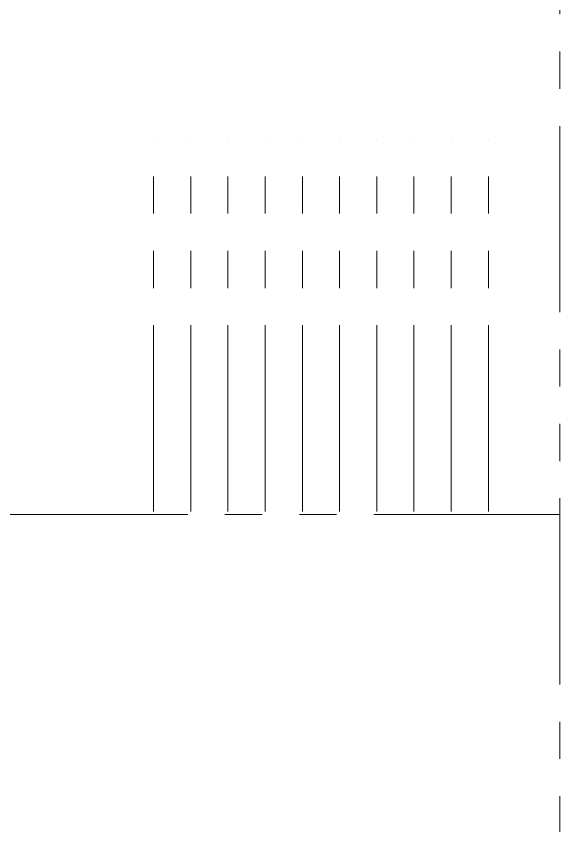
# Model space of a CAD drawing. Header units: inches. Extents: x 0 to 157513, y -28488 to 35640.
# Drawn here: x 10690 to 12151, y 16014 to 18189 of the extents above; entities that cross this region are included whole.
import ezdxf

# ---------------------------------------------------------------- set-up
doc = ezdxf.new("R2010")
doc.units = ezdxf.units.IN
doc.header["$LTSCALE"] = 400
doc.header["$MEASUREMENT"] = 0
doc.linetypes.add('PHANTOM', pattern=[2.5, 1.25, -0.25, 0.25, -0.25, 0.25, -0.25])
doc.layers.add('BF', color=8, linetype='PHANTOM')
doc.layers.add('BF STR', color=8, linetype='PHANTOM', lineweight=5)

# ---------------------------------------------------------------- blocks, each defined once
blk = doc.blocks.new('611bf4 strgaele')
at = {"layer": 'BF STR'}
for p, q in [((-267699.8294116748, 36898.13247427298, -169.378960908881), (-267699.8294116748, 29112.47711286694, -169.378960908881)), ((-268791.8422431403, 30862.85836552191), (-268791.8422431403, 31862.93781370879)), ((-268691.8422431403, 30862.85836552191), (-268691.8422431403, 31862.93781370879)), ((-268591.8422431403, 30862.85836552191), (-268591.8422431403, 31862.93781370879)), ((-268491.8422431403, 30862.85836552191), (-268491.8422431403, 31862.93781370879)), ((-268391.8422431403, 30862.85836552191), (-268391.8422431403, 31862.93781370879)), ((-268291.8422431403, 30862.85836552191), (-268291.8422431403, 31862.93781370879)), ((-268191.8422431403, 30862.85836552191), (-268191.8422431403, 31862.93781370879)), ((-268091.8422431403, 30862.85836552191), (-268091.8422431403, 31862.93781370879)), ((-267991.8422431403, 30862.85836552191), (-267991.8422431403, 31862.93781370879)), ((-267891.8422431403, 30862.85836552191), (-267891.8422431403, 31862.93781370879)), ((-267699.8294116748, 30855.01700462529, -169.378960908881), (-272099.8294116762, 30855.01700462532, -169.378960908881))]:
    blk.add_line(p, q, dxfattribs=at)

msp = doc.modelspace()

# ---------------------------------------------------------------- block references
at = {"layer": 'BF'}
msp.add_blockref('611bf4 strgaele', (279850.6936851806, -14004.25456826835, 169.378960447121), dxfattribs=at)

doc.saveas('drawing.dxf')
